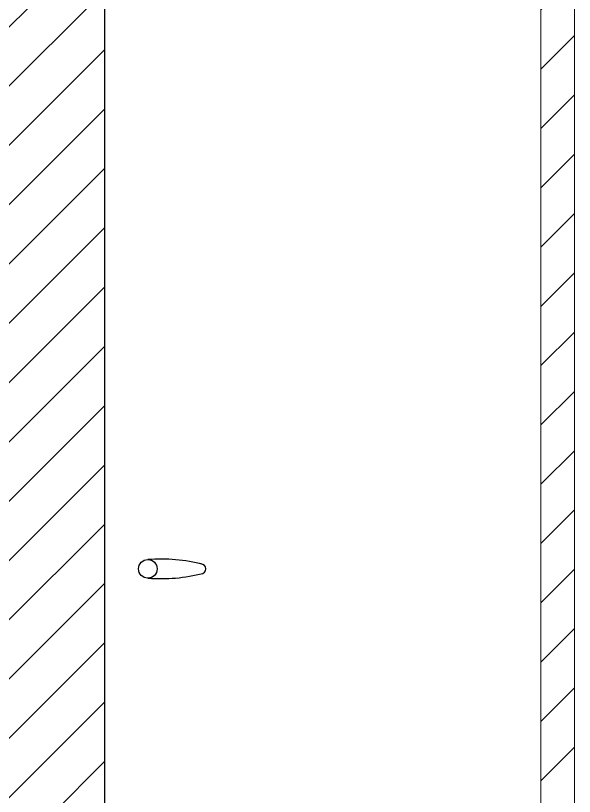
# Model space of a CAD drawing. Header units: millimetres. Extents: x -578208 to -156879, y -40412 to 7119.
# Drawn here: x -163326 to -162494, y -15071 to -13907 of the extents above; entities that cross this region are included whole.
import ezdxf

# ---------------------------------------------------------------- set-up
doc = ezdxf.new("R2010")
doc.units = ezdxf.units.MM
doc.header["$MEASUREMENT"] = 0
doc.linetypes.add('HIDDEN', pattern=[9.525, 6.35, -3.175])
doc.layers.get('0').update_dxf_attribs({"lineweight": 25})
for name, color, linetype, lineweight in [('D', 3, 'Continuous', 13), ('H', 2, 'HIDDEN', 15), ('S', 4, 'Continuous', 15)]:
    doc.layers.add(name, color=color, linetype=linetype, lineweight=lineweight)

msp = doc.modelspace()

# ---------------------------------------------------------------- hatches: boundary and pattern name
at = {"layer": 'D'}
h = msp.add_hatch(dxfattribs=at)
h.set_pattern_fill('ANSI31', color=256, scale=500, style=0)
h.set_pattern_definition([(45, (53519.305, 4676.605), (-44.194174, 44.194174), [])])
h.paths.add_polyline_path([(-163343.551, -13942.247), (-163343.551, -14572.247), (-163343.551, -15002.247), (-163343.551, -15622.247), (-163368.551, -15622.247), (-163368.551, -15632.247), (-163383.158, -15632.247), (-163383.158, -15640.247), (-163349.051, -15640.247), (-163349.051, -15643.247), (-163193.551, -15643.247), (-163193.551, -13856.312), (-162543.551, -13856.312), (-162543.551, -12943.247), (-164943.551, -12943.247), (-164943.551, -13856.312), (-164293.551, -13856.312), (-164293.551, -15643.247), (-164143.051, -15643.247), (-164143.051, -15640.247), (-164108.943, -15640.247), (-164108.943, -15632.247), (-164118.551, -15632.247), (-164118.551, -15622.247), (-164143.551, -15622.247), (-164143.551, -15002.247), (-164143.551, -14572.247), (-164143.551, -13942.247)])
at = {"layer": 'H', "ltscale": 5}
h = msp.add_hatch(dxfattribs=at)
h.set_pattern_fill('ANSI31', color=256, scale=500, style=0)
h.set_pattern_definition([(45, (53256.52, 4972.68), (-44.194174, 44.194174), [])])
h.paths.add_polyline_path([(-162493.551, -15693.247), (-162493.551, -12943.247), (-162543.551, -12943.247), (-162543.551, -15643.247), (-164943.551, -15643.247), (-164943.551, -12943.247), (-164993.551, -12943.247), (-164993.551, -15693.247)])
h.paths.add_polyline_path([(-162493.551, -12943.247), (-162543.551, -12943.247)], flags=16)
h.paths.add_polyline_path([(-164993.551, -12943.247), (-164943.551, -12943.247)], flags=16)

# ---------------------------------------------------------------- linework, layer by layer
msp.add_line((-163193.551, -13856.312), (-163193.551, -15643.247))
msp.add_circle((-163129.143, -14731.414), 13.838)
for centre, radius, start, end in [((-163109.513, -14969.296), 252.485, 75.656554, 94.459065), ((-163050.126, -14731.414), 7.438, 272.871294, 87.128706), ((-163109.513, -14493.531), 252.485, 265.540935, 284.343446)]:
    msp.add_arc(centre, radius, start, end)
at = {"layer": 'S', "linetype": 'Continuous'}
for p, q in [((-162543.551, -15643.247), (-162543.551, -12943.247)), ((-162493.551, -15693.247), (-162493.551, -12943.247))]:
    msp.add_line(p, q, dxfattribs=at)

doc.saveas('drawing.dxf')
